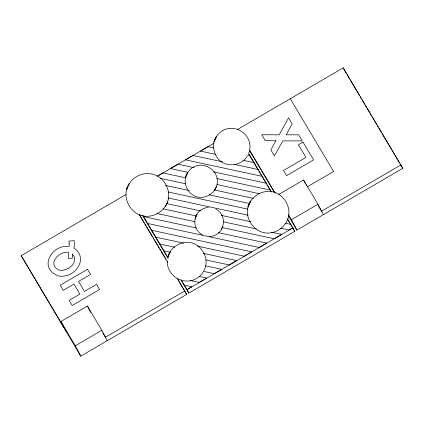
<?xml version="1.0" encoding="UTF-8"?>
<svg xmlns="http://www.w3.org/2000/svg" width="424" height="424" viewBox="0 0 424 424"><rect width="100%" height="100%" fill="white"/><g stroke="black" fill="none" stroke-linecap="round" stroke-linejoin="round"><path stroke-width="0.64" d="M167.607 201.872C171.619 190.821 164.268 176.856 152.73 174.285C143.625 171.55 133.115 176.495 128.636 184.721C121.365 196.614 129.892 213.669 143.339 216.028C153.499 217.788 164.099 211.523 167.607 201.872L165.397 206.382M170.337 251.342L167.931 256.854C170.83 245.22 185.14 238.908 195.734 244.41C204.527 249.482 209.297 261.926 203.679 270.984M216.473 186.507C222.404 168.445 196.683 156.159 187.138 173.596C181.668 182.548 188.086 195.39 198.204 197.16C205.852 198.485 213.834 193.773 216.473 186.507L214.809 189.899M209.785 236.449C224.476 235.85 228.478 215.79 215.832 209.048M249.047 152.561C255.343 132.495 228.414 118.561 216.277 136.793C211.438 144.028 213.336 153.212 218.689 159.594C226.602 167.835 241.124 165.917 247.155 156.414M167.931 256.854L169.754 252.508M221.312 229.723L222.807 226.676M203.091 272.15C192.141 288.808 167.279 280.386 167.157 261.078M157.58 176.034L162.933 172.913L186.152 177.916M177.476 278.51L186.666 294.394L80.761 356.165L21.2 255.672L125.981 194.558M157.739 176.034L214.104 143.153M237.334 129.606L343.239 67.835L402.8 168.328L296.895 230.1L288.5 215.996M66.319 331.913L60.918 321.493L87.397 306.049L101.84 330.307L107.235 340.721M278.743 194.441L303.531 179.983L317.968 204.241L323.369 214.655M307.13 186.931L333.609 171.487L290.286 98.723M80.761 356.165L75.361 345.746L101.84 330.307M296.895 230.1L291.495 219.68L317.968 204.241M186.989 289.592L191.802 286.788L184.371 285.188M292.899 227.821L289.152 230.004L280.741 228.192M184.864 290.922L105.438 337.25L102.751 332.739M292.931 227.889L294.733 231.361L188.828 293.132L187.026 289.661L292.931 227.889L287.53 218.811M400.998 164.857L321.572 211.184L318.212 205.545M208.433 207.49C193.832 208.067 189.745 228.202 202.386 234.885M213.611 147.944L207.861 146.704L200.372 151.077L215.906 154.421M247.457 155.232L250.012 155.783M243.095 160.277L254.098 162.646M222.621 161.846L192.883 155.444L185.394 159.811L262.265 176.368M234.26 164.353L258.179 169.505M194.044 167.655L177.905 164.178L170.416 168.545L187.843 172.298M213.415 171.826L266.352 183.226M216.876 178.552L270.433 190.084M217.109 184.583L259.684 193.752M160.601 178.393L185.749 183.809M214.12 189.92L253.457 198.39M165.36 185.399L189.21 190.535M209.196 194.839L249.81 203.589M168.302 192.014L247.929 209.165M167.915 197.913L248.151 215.191M285.681 223.273L290.853 224.386M166.213 203.525L200.51 210.913M221.211 215.371L250.976 221.779M163.192 208.857L196.211 215.964M223.4 221.821L256.414 228.934M271.307 232.14L281.663 234.371L274.174 238.739L221.959 227.492M156.848 213.468L194.881 221.662M143.524 216.579L196.402 227.969M218.323 232.691L266.685 243.106L259.197 247.473L147.61 223.443M151.697 230.301L251.708 251.84L244.219 256.213L197.096 246.063M155.778 237.164L183.539 243.143M159.864 244.023L174.72 247.224M203.144 253.345L236.73 260.58L229.241 264.947L205.969 259.933M163.945 250.881L170.411 252.275M205.571 265.827L221.757 269.314L214.268 273.681L203.409 271.344M199.132 276.406L206.779 278.049L199.291 282.416L190.418 280.508M345.38 71.873L346.392 73.58M347.071 74.719L349.779 79.267M350.452 80.401L359.594 95.75M360.268 96.889L361.285 98.596M361.964 99.73L364.666 104.278M365.345 105.417L366.363 107.124M367.036 108.258L369.744 112.805M370.422 113.945L371.44 115.651M372.113 116.785L376.512 124.174M377.19 125.313L378.208 127.02M378.881 128.154L381.589 132.701M382.268 133.841L391.384 149.147M392.052 150.276L399.44 162.689M400.113 163.818L402.8 168.328M288.474 214.608L291.495 219.68M249.519 150.07L275.24 193.275M249.286 150.133L274.673 192.772M248.347 152.995L271.651 192.141M248.793 154.198L258.253 170.082M258.926 171.217L259.944 172.923M260.617 174.057L261.629 175.759M262.308 176.893L265.011 181.43M265.684 182.569L266.696 184.27M267.374 185.405L270.077 189.941M287.642 219.447L290.005 223.416M290.679 224.55L291.691 226.252M292.369 227.391L294.733 231.361M142.777 215.334L168.111 257.887M181.287 280.015L187.026 289.661M142.554 215.403L168.222 258.523M181.059 280.084L188.828 293.132M139.289 214.364L167.719 262.117M139.734 215.562L144.133 222.955M144.812 224.089L145.829 225.796M146.503 226.935L152.258 236.597M152.937 237.737L153.949 239.438M154.627 240.578L157.336 245.125M158.014 246.264L159.027 247.966M159.705 249.105L160.717 250.812M161.396 251.946L164.104 256.493M164.782 257.633L165.795 259.34M177.937 279.729L178.944 281.419M179.612 282.548L186.666 294.394M60.918 321.493L75.361 345.746M21.2 255.672L64.522 328.436M343.239 67.835L345.041 71.306M303.531 179.983L305.333 183.454M305.932 184.615L306.531 185.77M87.397 306.049L90.699 312.414M69.202 243.784L69.138 246.466C50.88 244.155 37.821 269.214 59.053 276.045A14.087 12.969 -27.4 0 0 63.483 276.141C77.269 275.118 87.779 257.246 74.068 248.204L74.428 243.519L74.131 240.62L68.937 241.129L69.202 243.784M72.292 254.066L72.615 258.068L68.55 258.55L68.492 252.296C59.445 250.679 46.794 264.014 58.602 269.903C66.738 272.659 80.269 261.905 72.292 254.066M248.035 206.965C244.494 219.669 255.704 234.159 269.145 233.036C277.927 232.331 286.046 226.045 288.315 217.448C291.341 206.403 283.338 193.763 272.065 191.669C261.661 189.851 250.754 196.736 248.035 206.965L250.616 201.05L248.035 206.965M127.068 187.943L126.622 189.512L129.283 183.433L127.068 187.943M185.961 176.024L185.627 177.206L187.625 172.626L185.961 176.024M214.385 140.651L214.009 141.992L216.277 136.793L214.385 140.651M195.411 217.263L195.109 218.323L196.906 214.21L195.411 217.263M275.881 140.763L270.846 149.995L274.37 155.905L282.834 140.906L302.275 140.885L298.666 134.816L286.078 134.821L292.178 123.919L288.564 117.851L279.22 134.837L261.767 134.742L265.286 140.657L275.881 140.763M303.017 142.13L298.432 144.807L305.937 157.415L283.513 170.496L286.566 175.631L313.58 159.874L303.017 142.13M87.535 269.288L60.181 285.241L63.24 290.376L73.94 284.133L79.871 294.097L69.17 300.34L72.223 305.476L99.576 289.518L96.524 284.382L84.461 291.421L78.53 281.457L90.593 274.423L87.535 269.288"/></g></svg>
